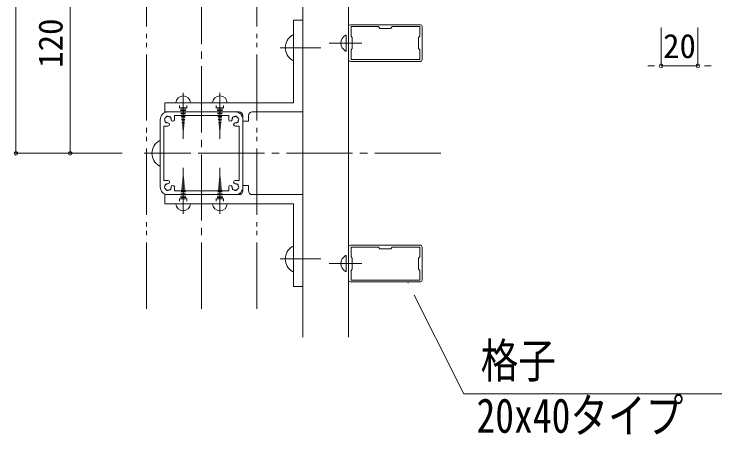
# Model space of a CAD drawing. Units: millimetres at full size. Extents: x -1601 to 1601, y -1131 to 1131.
# Drawn here: x 964.3 to 1349.3, y 245 to 474 of the extents above; entities that cross this region are included whole.
import ezdxf
from ezdxf.enums import TextEntityAlignment as Align

# ---------------------------------------------------------------- set-up
doc = ezdxf.new("R2010")
doc.units = ezdxf.units.MM
doc.header["$LTSCALE"] = 4
doc.header["$PDMODE"] = 32
doc.header["$PDSIZE"] = 2
doc.linetypes.add('CHAIN2', pattern=[12, 9, -1, 1, -1])
doc.linetypes.add('DOUBLE_CHAIN2', pattern=[12.8, 9, -1, 0.6, -0.6, 0.6, -1])
for name, color, linetype, lineweight in [('0-0_0', 7, 'Continuous', 18), ('0-2_1手摺寸法', 3, 'Continuous', 18), ('0-5_2躯体線', 4, 'Continuous', 9), ('0-7_3中心線', 2, 'CHAIN2', 18), ('0-8_41ｱﾙﾐ', 6, 'Continuous', 18), ('0-9_42ｱﾙﾐ部品', 6, 'Continuous', 18), ('0-A_4アルミ', 6, 'Continuous', 18)]:
    doc.layers.add(name, color=color, linetype=linetype, lineweight=lineweight)
doc.styles.add('ＭＳ ゴシック', font='')
doc.styles.get('ＭＳ ゴシック').set_extended_font_data('MS Gothic')

msp = doc.modelspace()

# ---------------------------------------------------------------- linework, layer by layer
at = {"layer": '0-0_0'}
msp.add_lwpolyline([(1178.332, 328.218), (1208.881, 267.277), (1349.255, 267.277)], dxfattribs=at)
at = {"layer": '0-2_1手摺寸法'}
for p, q in [((965.274, 398.218), (965.274, 598.218)), ((965.274, 594.618), (965.274, 401.818)), ((1121.235, 298.218), (1121.235, 543.218)), ((994.808, 398.218), (994.808, 518.218)), ((1146.235, 298.218), (1146.235, 518.218)), ((994.808, 514.618), (994.808, 401.818)), ((1316.235, 466.718), (1316.235, 445.868)), ((1336.235, 466.718), (1336.235, 445.868)), ((1312.635, 445.868), (1309.035, 445.868)), ((1316.235, 445.868), (1336.235, 445.868)), ((1336.235, 445.868), (1316.235, 445.868)), ((1339.835, 445.868), (1343.435, 445.868)), ((1022.963, 398.218), (965.274, 398.218)), ((1022.963, 398.218), (994.808, 398.218))]:
    msp.add_line(p, q, dxfattribs=at)
for p in [(1316.235, 445.868), (1336.235, 445.868), (965.274, 398.218), (994.808, 398.218)]:
    msp.add_point(p, dxfattribs=at)
at = {"layer": '0-5_2躯体線'}
for p, q in [((1115.735, 462.468), (1116.235, 462.468)), ((1116.235, 462.468), (1116.235, 448.968)), ((1144.615, 462.538), (1144.935, 462.538)), ((1144.935, 462.538), (1144.935, 453.898)), ((1135.682, 458.218), (1153.488, 458.218)), ((1131.175, 455.718), (1108.918, 455.718)), ((1144.615, 453.898), (1144.935, 453.898)), ((1115.735, 448.968), (1116.235, 448.968)), ((1054.235, 422.718), (1054.235, 424.218)), ((1056.235, 425.718), (1056.235, 406.174)), ((1058.235, 422.718), (1058.235, 424.218)), ((1074.235, 422.718), (1074.235, 424.218)), ((1076.235, 425.718), (1076.235, 406.174)), ((1078.235, 422.718), (1078.235, 424.218)), ((1054.617, 423.056), (1057.853, 423.056)), ((1054.707, 422.256), (1057.763, 422.256)), ((1054.796, 421.456), (1057.673, 421.456)), ((1054.886, 420.656), (1057.583, 420.656)), ((1054.976, 419.856), (1057.493, 419.856)), ((1074.617, 423.056), (1077.853, 423.056)), ((1074.707, 422.256), (1077.763, 422.256)), ((1074.796, 421.456), (1077.673, 421.456)), ((1074.886, 420.656), (1077.583, 420.656)), ((1074.976, 419.856), (1077.493, 419.856)), ((1055.066, 419.056), (1057.403, 419.056)), ((1055.156, 418.256), (1057.313, 418.256)), ((1055.246, 417.456), (1057.224, 417.456)), ((1055.336, 416.656), (1057.134, 416.656)), ((1055.426, 415.856), (1057.044, 415.856)), ((1075.066, 419.056), (1077.403, 419.056)), ((1075.156, 418.256), (1077.313, 418.256)), ((1075.246, 417.456), (1077.224, 417.456)), ((1075.336, 416.656), (1077.134, 416.656)), ((1075.426, 415.856), (1077.044, 415.856)), ((1055.516, 415.056), (1056.954, 415.056)), ((1055.606, 414.256), (1056.864, 414.256)), ((1055.695, 413.456), (1056.774, 413.456)), ((1055.785, 412.656), (1056.684, 412.656)), ((1075.516, 415.056), (1076.954, 415.056)), ((1075.606, 414.256), (1076.864, 414.256)), ((1075.695, 413.456), (1076.774, 413.456)), ((1075.785, 412.656), (1076.684, 412.656)), ((1055.875, 411.856), (1056.594, 411.856)), ((1055.965, 411.056), (1056.504, 411.056)), ((1056.055, 410.256), (1056.414, 410.256)), ((1056.145, 409.456), (1056.324, 409.456)), ((1075.875, 411.856), (1076.594, 411.856)), ((1075.965, 411.056), (1076.504, 411.056)), ((1076.055, 410.256), (1076.414, 410.256)), ((1076.145, 409.456), (1076.324, 409.456)), ((1043.235, 404.968), (1043.735, 404.968)), ((1043.735, 404.968), (1043.735, 391.468)), ((1058.675, 398.218), (1036.418, 398.218)), ((1043.235, 391.468), (1043.735, 391.468)), ((1056.235, 370.718), (1056.235, 390.263)), ((1076.235, 370.718), (1076.235, 390.263)), ((1055.965, 385.381), (1056.504, 385.381)), ((1056.055, 386.181), (1056.414, 386.181)), ((1056.145, 386.981), (1056.324, 386.981)), ((1075.965, 385.381), (1076.504, 385.381)), ((1076.055, 386.181), (1076.414, 386.181)), ((1076.145, 386.981), (1076.324, 386.981)), ((1055.516, 381.381), (1056.954, 381.381)), ((1055.606, 382.181), (1056.864, 382.181)), ((1055.695, 382.981), (1056.774, 382.981)), ((1055.785, 383.781), (1056.684, 383.781)), ((1055.875, 384.581), (1056.594, 384.581)), ((1075.516, 381.381), (1076.954, 381.381)), ((1075.606, 382.181), (1076.864, 382.181)), ((1075.695, 382.981), (1076.774, 382.981)), ((1075.785, 383.781), (1076.684, 383.781)), ((1075.875, 384.581), (1076.594, 384.581)), ((1055.066, 377.381), (1057.403, 377.381)), ((1055.156, 378.181), (1057.313, 378.181)), ((1055.246, 378.981), (1057.224, 378.981)), ((1055.336, 379.781), (1057.134, 379.781)), ((1055.426, 380.581), (1057.044, 380.581)), ((1075.066, 377.381), (1077.403, 377.381)), ((1075.156, 378.181), (1077.313, 378.181)), ((1075.246, 378.981), (1077.224, 378.981)), ((1075.336, 379.781), (1077.134, 379.781)), ((1075.426, 380.581), (1077.044, 380.581)), ((1054.235, 373.718), (1054.235, 372.218)), ((1054.707, 374.181), (1057.763, 374.181)), ((1054.796, 374.981), (1057.673, 374.981)), ((1054.886, 375.781), (1057.583, 375.781)), ((1054.976, 376.581), (1057.493, 376.581)), ((1058.235, 373.718), (1058.235, 372.218)), ((1074.235, 373.718), (1074.235, 372.218)), ((1074.707, 374.181), (1077.763, 374.181)), ((1074.796, 374.981), (1077.673, 374.981)), ((1074.886, 375.781), (1077.583, 375.781)), ((1074.976, 376.581), (1077.493, 376.581)), ((1078.235, 373.718), (1078.235, 372.218)), ((1054.617, 373.381), (1057.853, 373.381)), ((1074.617, 373.381), (1077.853, 373.381)), ((1115.735, 347.468), (1116.235, 347.468)), ((1116.235, 333.968), (1116.235, 347.468)), ((1131.175, 340.718), (1108.918, 340.718)), ((1144.615, 342.538), (1144.935, 342.538)), ((1144.935, 342.538), (1144.935, 333.898)), ((1135.682, 338.218), (1153.488, 338.218)), ((1115.735, 333.968), (1116.235, 333.968)), ((1144.615, 333.898), (1144.935, 333.898))]:
    msp.add_line(p, q, dxfattribs=at)
for centre, radius, start, end in [((1119.43, 455.718), 7.695, 118.699, 241.301), ((1146.98, 458.218), 4.925, 118.699, 241.301), ((1056.235, 425.45), 4.009, 3.839, 176.161), ((1076.235, 425.45), 4.009, 3.839, 176.161), ((1046.93, 398.218), 7.695, 118.699, 241.301), ((1056.235, 370.987), 4.009, 183.839, 356.161), ((1076.235, 370.987), 4.009, 183.839, 356.161), ((1119.43, 340.718), 7.695, 118.699, 241.301), ((1146.98, 338.218), 4.925, 118.699, 241.301)]:
    msp.add_arc(centre, radius, start, end, dxfattribs=at)
at = {"layer": '0-7_3中心線'}
for p, q in [((1066.235, 313.617), (1066.235, 707.73)), ((1196.403, 398.218), (1034.963, 398.218))]:
    msp.add_line(p, q, dxfattribs=at)
at = {"layer": '0-7_3中心線', "linetype": 'DOUBLE_CHAIN2'}
for p, q in [((1036.235, 313.617), (1036.235, 614.076)), ((1096.235, 313.617), (1096.235, 554.076))]:
    msp.add_line(p, q, dxfattribs=at)
at = {"layer": '0-8_41ｱﾙﾐ'}
for p, q in [((1146.235, 449.218), (1146.235, 467.218)), ((1185.235, 468.218), (1147.235, 468.218)), ((1162.535, 467.218), (1147.535, 467.218)), ((1147.535, 461.918), (1147.535, 467.218)), ((1162.535, 467.218), (1163.235, 466.218)), ((1169.235, 466.218), (1163.235, 466.218)), ((1169.235, 466.218), (1169.935, 467.218)), ((1184.935, 467.218), (1169.935, 467.218)), ((1184.935, 461.918), (1184.935, 467.218)), ((1186.235, 449.218), (1186.235, 467.218)), ((1147.535, 461.918), (1148.235, 461.218)), ((1148.235, 455.218), (1148.235, 461.218)), ((1184.935, 461.918), (1184.235, 461.218)), ((1184.235, 455.218), (1184.235, 461.218)), ((1148.235, 455.218), (1147.535, 454.518)), ((1147.535, 449.218), (1147.535, 454.518)), ((1184.235, 455.218), (1184.935, 454.518)), ((1184.935, 449.218), (1184.935, 454.518)), ((1147.235, 448.218), (1185.235, 448.218)), ((1147.535, 449.218), (1184.935, 449.218)), ((1046.235, 420.718), (1086.644, 420.718)), ((1046.235, 375.718), (1086.644, 375.718)), ((1146.235, 329.218), (1146.235, 347.218)), ((1185.235, 348.218), (1147.235, 348.218)), ((1162.535, 347.218), (1147.535, 347.218)), ((1147.535, 341.918), (1147.535, 347.218)), ((1162.535, 347.218), (1163.235, 346.218)), ((1169.235, 346.218), (1169.935, 347.218)), ((1184.935, 347.218), (1169.935, 347.218)), ((1184.935, 341.918), (1184.935, 347.218)), ((1186.235, 329.218), (1186.235, 347.218)), ((1169.235, 346.218), (1163.235, 346.218)), ((1147.535, 341.918), (1148.235, 341.218)), ((1148.235, 335.218), (1148.235, 341.218)), ((1184.935, 341.918), (1184.235, 341.218)), ((1184.235, 335.218), (1184.235, 341.218)), ((1148.235, 335.218), (1147.535, 334.518)), ((1184.235, 335.218), (1184.935, 334.518)), ((1147.535, 329.218), (1147.535, 334.518)), ((1184.935, 329.218), (1184.935, 334.518)), ((1147.235, 328.218), (1185.235, 328.218)), ((1147.535, 329.218), (1184.935, 329.218))]:
    msp.add_line(p, q, dxfattribs=at)
for points in [[(1093.825, 420.718), (1121.235, 420.718), (1121.235, 470.718)], [(1088.735, 418.628), (1088.735, 415.718), (1091.735, 415.718), (1091.735, 418.628)], [(1088.735, 377.809), (1088.735, 380.718), (1091.735, 380.718), (1091.735, 377.809)], [(1093.825, 375.718), (1121.235, 375.718), (1121.235, 325.718)]]:
    msp.add_lwpolyline(points, dxfattribs=at)
for centre, radius, start, end in [((1147.235, 467.218), 1, 90, 180), ((1185.235, 467.218), 1, 0, 90), ((1147.235, 449.218), 1, 180, 270), ((1185.235, 449.218), 1, 270, 0), ((1086.644, 418.628), 2.09, 0, 90), ((1093.825, 418.628), 2.09, 90, 180), ((1086.644, 377.809), 2.09, 270, 0), ((1093.825, 377.809), 2.09, 180, 270), ((1147.235, 347.218), 1, 90, 180), ((1185.235, 347.218), 1, 0, 90), ((1147.235, 329.218), 1, 180, 270), ((1185.235, 329.218), 1, 270, 0)]:
    msp.add_arc(centre, radius, start, end, dxfattribs=at)
at = {"layer": '0-9_42ｱﾙﾐ部品'}
for p, q in [((1047.935, 420.718), (1084.535, 420.718)), ((1047.935, 420.718), (1084.535, 420.718)), ((1043.735, 379.918), (1043.735, 416.518)), ((1043.735, 416.518), (1043.735, 379.918)), ((1051.435, 418.718), (1081.035, 418.718)), ((1051.435, 416.518), (1051.435, 418.718)), ((1051.435, 416.518), (1051.435, 418.718)), ((1051.435, 418.718), (1081.035, 418.718)), ((1081.035, 416.518), (1081.035, 418.718)), ((1081.035, 416.518), (1081.035, 418.718)), ((1088.735, 379.918), (1088.735, 416.518)), ((1088.735, 416.518), (1088.735, 379.918)), ((1045.735, 383.418), (1045.735, 413.018)), ((1045.735, 413.018), (1047.935, 413.018)), ((1045.735, 413.018), (1045.735, 383.418)), ((1045.735, 413.018), (1047.935, 413.018)), ((1086.735, 413.018), (1084.535, 413.018)), ((1045.735, 383.418), (1047.935, 383.418)), ((1045.735, 383.418), (1047.935, 383.418)), ((1086.735, 383.418), (1084.535, 383.418)), ((1051.435, 379.918), (1051.435, 377.718)), ((1051.435, 379.918), (1051.435, 377.718)), ((1051.435, 377.718), (1081.035, 377.718)), ((1051.435, 377.718), (1081.035, 377.718)), ((1081.035, 379.918), (1081.035, 377.718)), ((1081.035, 379.918), (1081.035, 377.718)), ((1047.935, 375.718), (1084.535, 375.718)), ((1047.935, 375.718), (1084.535, 375.718))]:
    msp.add_line(p, q, dxfattribs=at)
for points in [[(1086.735, 383.418), (1086.735, 413.018), (1084.535, 413.018)], [(1086.735, 413.018), (1086.735, 383.418), (1084.535, 383.418)]]:
    msp.add_lwpolyline(points, dxfattribs=at)
for centre, radius, start, end in [((1047.935, 416.518), 4.2, 90, 180), ((1047.935, 416.518), 4.2, 90, 180), ((1084.535, 416.518), 4.2, 0, 90), ((1084.535, 416.518), 4.2, 0, 90), ((1046.486, 416.907), 0.5, 165, 232.976), ((1046.486, 416.907), 0.5, 165, 232.976), ((1046.486, 416.907), 0.5, 97.024, 165), ((1046.486, 416.907), 0.5, 97.024, 165), ((1047.935, 416.518), 1.75, 180.359, 195), ((1047.935, 416.518), 1.75, 180.359, 195), ((1047.935, 416.518), 1.75, 195, 209.641), ((1047.935, 416.518), 1.75, 195, 209.641), ((1047.935, 416.518), 1.75, 135, 149.641), ((1047.935, 416.518), 1.75, 135, 149.641), ((1047.935, 416.518), 1.75, 120.359, 135), ((1047.935, 416.518), 1.75, 120.359, 135), ((1047.546, 417.967), 0.5, 105, 172.976), ((1047.546, 417.967), 0.5, 105, 172.976), ((1047.546, 417.967), 0.5, 37.024, 105), ((1047.546, 417.967), 0.5, 37.024, 105), ((1047.935, 416.518), 1.75, 75, 89.641), ((1047.935, 416.518), 1.75, 75, 89.641), ((1047.935, 416.518), 1.75, 60.359, 75), ((1047.935, 416.518), 1.75, 60.359, 75), ((1048.995, 417.579), 0.5, 45, 112.976), ((1048.995, 417.579), 0.5, 45, 112.976), ((1048.995, 417.579), 0.5, 337.024, 45), ((1048.995, 417.579), 0.5, 337.024, 45), ((1047.935, 416.518), 1.75, 15, 29.641), ((1047.935, 416.518), 1.75, 15, 29.641), ((1047.935, 416.518), 1.75, 0, 15), ((1047.935, 416.518), 1.75, 0, 15), ((1050.56, 416.518), 0.875, 180, 0), ((1050.56, 416.518), 0.875, 180, 0), ((1081.91, 416.518), 0.875, 180, 0), ((1081.91, 416.518), 0.875, 180, 0), ((1084.535, 416.518), 1.75, 165, 180), ((1084.535, 416.518), 1.75, 165, 180), ((1084.535, 416.518), 1.75, 150.359, 165), ((1084.535, 416.518), 1.75, 150.359, 165), ((1083.474, 417.579), 0.5, 135, 202.976), ((1083.474, 417.579), 0.5, 135, 202.976), ((1083.474, 417.579), 0.5, 67.024, 135), ((1083.474, 417.579), 0.5, 67.024, 135), ((1084.535, 416.518), 1.75, 105, 119.641), ((1084.535, 416.518), 1.75, 105, 119.641), ((1084.535, 416.518), 1.75, 90.359, 105), ((1084.535, 416.518), 1.75, 90.359, 105), ((1084.923, 417.967), 0.5, 75, 142.976), ((1084.923, 417.967), 0.5, 75, 142.976), ((1084.923, 417.967), 0.5, 7.024, 75), ((1084.923, 417.967), 0.5, 7.024, 75), ((1084.535, 416.518), 1.75, 45, 59.641), ((1084.535, 416.518), 1.75, 45, 59.641), ((1084.535, 416.518), 1.75, 30.359, 45), ((1084.535, 416.518), 1.75, 30.359, 45), ((1085.984, 416.907), 0.5, 15, 82.976), ((1085.984, 416.907), 0.5, 15, 82.976), ((1084.535, 416.518), 1.75, 330.359, 345), ((1084.535, 416.518), 1.75, 330.359, 345), ((1084.535, 416.518), 1.75, 345, 359.641), ((1084.535, 416.518), 1.75, 345, 359.641), ((1085.984, 416.907), 0.5, 307.024, 15), ((1085.984, 416.907), 0.5, 307.024, 15), ((1046.874, 415.458), 0.5, 157.024, 225), ((1046.874, 415.458), 0.5, 157.024, 225), ((1046.874, 415.458), 0.5, 225, 292.976), ((1046.874, 415.458), 0.5, 225, 292.976), ((1047.935, 416.518), 1.75, 240.359, 255), ((1047.935, 416.518), 1.75, 240.359, 255), ((1047.935, 416.518), 1.75, 255, 269.641), ((1047.935, 416.518), 1.75, 255, 269.641), ((1047.935, 413.894), 0.875, 270, 90), ((1047.935, 413.894), 0.875, 270, 90), ((1084.535, 413.894), 0.875, 90, 270), ((1084.535, 413.894), 0.875, 90, 270), ((1084.535, 416.518), 1.75, 270.359, 285), ((1084.535, 416.518), 1.75, 270.359, 285), ((1084.535, 416.518), 1.75, 285, 299.641), ((1084.535, 416.518), 1.75, 285, 299.641), ((1085.595, 415.458), 0.5, 247.024, 315), ((1085.595, 415.458), 0.5, 247.024, 315), ((1085.595, 415.458), 0.5, 315, 22.976), ((1085.595, 415.458), 0.5, 315, 22.976), ((1046.874, 380.979), 0.5, 135, 202.976), ((1046.874, 380.979), 0.5, 135, 202.976), ((1046.874, 380.979), 0.5, 67.024, 135), ((1046.874, 380.979), 0.5, 67.024, 135), ((1047.935, 379.918), 1.75, 105, 119.641), ((1047.935, 379.918), 1.75, 105, 119.641), ((1047.935, 379.918), 1.75, 90.359, 105), ((1047.935, 379.918), 1.75, 90.359, 105), ((1047.935, 382.544), 0.875, 270, 90), ((1047.935, 382.544), 0.875, 270, 90), ((1084.535, 382.544), 0.875, 90, 270), ((1084.535, 382.544), 0.875, 90, 270), ((1084.535, 379.918), 1.75, 75, 89.641), ((1084.535, 379.918), 1.75, 75, 89.641), ((1084.535, 379.918), 1.75, 60.359, 75), ((1084.535, 379.918), 1.75, 60.359, 75), ((1085.595, 380.979), 0.5, 45, 112.976), ((1085.595, 380.979), 0.5, 45, 112.976), ((1085.595, 380.979), 0.5, 337.024, 45), ((1085.595, 380.979), 0.5, 337.024, 45), ((1047.935, 379.918), 4.2, 180, 270), ((1047.935, 379.918), 4.2, 180, 270), ((1046.486, 379.53), 0.5, 127.024, 195), ((1046.486, 379.53), 0.5, 127.024, 195), ((1046.486, 379.53), 0.5, 195, 262.976), ((1046.486, 379.53), 0.5, 195, 262.976), ((1047.935, 379.918), 1.75, 165, 179.641), ((1047.935, 379.918), 1.75, 165, 179.641), ((1047.935, 379.918), 1.75, 150.359, 165), ((1047.935, 379.918), 1.75, 150.359, 165), ((1047.935, 379.918), 1.75, 210.359, 225), ((1047.935, 379.918), 1.75, 210.359, 225), ((1047.935, 379.918), 1.75, 225, 239.641), ((1047.935, 379.918), 1.75, 225, 239.641), ((1047.546, 378.47), 0.5, 187.024, 255), ((1047.546, 378.47), 0.5, 187.024, 255), ((1047.546, 378.47), 0.5, 255, 322.976), ((1047.546, 378.47), 0.5, 255, 322.976), ((1047.935, 379.918), 1.75, 270.359, 285), ((1047.935, 379.918), 1.75, 270.359, 285), ((1047.935, 379.918), 1.75, 285, 299.641), ((1047.935, 379.918), 1.75, 285, 299.641), ((1048.995, 378.858), 0.5, 247.024, 315), ((1048.995, 378.858), 0.5, 247.024, 315), ((1048.995, 378.858), 0.5, 315, 22.976), ((1048.995, 378.858), 0.5, 315, 22.976), ((1047.935, 379.918), 1.75, 330.359, 345), ((1047.935, 379.918), 1.75, 330.359, 345), ((1047.935, 379.918), 1.75, 345, 0), ((1047.935, 379.918), 1.75, 345, 0), ((1050.56, 379.918), 0.875, 0, 180), ((1050.56, 379.918), 0.875, 0, 180), ((1081.91, 379.918), 0.875, 0, 180), ((1081.91, 379.918), 0.875, 0, 180), ((1084.535, 379.918), 1.75, 180, 195), ((1084.535, 379.918), 1.75, 180, 195), ((1084.535, 379.918), 1.75, 195, 209.641), ((1084.535, 379.918), 1.75, 195, 209.641), ((1083.474, 378.858), 0.5, 157.024, 225), ((1083.474, 378.858), 0.5, 157.024, 225), ((1083.474, 378.858), 0.5, 225, 292.976), ((1083.474, 378.858), 0.5, 225, 292.976), ((1084.535, 379.918), 1.75, 240.359, 255), ((1084.535, 379.918), 1.75, 240.359, 255), ((1084.535, 379.918), 1.75, 255, 269.641), ((1084.535, 379.918), 1.75, 255, 269.641), ((1084.923, 378.47), 0.5, 217.024, 285), ((1084.923, 378.47), 0.5, 217.024, 285), ((1084.535, 379.918), 4.2, 270, 0), ((1084.535, 379.918), 4.2, 270, 0), ((1084.923, 378.47), 0.5, 285, 352.976), ((1084.923, 378.47), 0.5, 285, 352.976), ((1084.535, 379.918), 1.75, 300.359, 315), ((1084.535, 379.918), 1.75, 300.359, 315), ((1084.535, 379.918), 1.75, 315, 329.641), ((1084.535, 379.918), 1.75, 315, 329.641), ((1085.984, 379.53), 0.5, 277.024, 345), ((1085.984, 379.53), 0.5, 277.024, 345), ((1084.535, 379.918), 1.75, 15, 29.641), ((1084.535, 379.918), 1.75, 15, 29.641), ((1084.535, 379.918), 1.75, 0.359, 15), ((1084.535, 379.918), 1.75, 0.359, 15), ((1085.984, 379.53), 0.5, 345, 52.976), ((1085.984, 379.53), 0.5, 345, 52.976)]:
    msp.add_arc(centre, radius, start, end, dxfattribs=at)
at = {"layer": '0-A_4アルミ'}
for p, q in [((1116.235, 470.718), (1121.235, 470.718)), ((1116.235, 425.718), (1116.235, 470.718)), ((1056.235, 431.218), (1056.235, 416.218)), ((1076.235, 431.218), (1076.235, 416.218)), ((1046.235, 425.718), (1046.235, 420.718)), ((1046.235, 425.718), (1116.235, 425.718)), ((1056.235, 365.218), (1056.235, 380.218)), ((1076.235, 365.218), (1076.235, 380.218)), ((1046.235, 370.718), (1046.235, 375.718)), ((1046.235, 370.718), (1116.235, 370.718)), ((1116.235, 370.718), (1116.235, 325.718)), ((1116.235, 325.718), (1121.235, 325.718))]:
    msp.add_line(p, q, dxfattribs=at)

# ---------------------------------------------------------------- texts
at = {"layer": '0-0_0', "style": 'ＭＳ ゴシック', "width": 0.8}
for s, p in [('格子', (1218.052, 270.42)), ('20x40タイプ', (1215.782, 240.487))]:
    msp.add_text(s, height=18.77, dxfattribs=at).set_placement(p, align=Align.BOTTOM_LEFT)
at = {"layer": '0-2_1手摺寸法', "style": 'ＭＳ ゴシック'}
msp.add_text('120', height=13.14, rotation=90, dxfattribs=at).set_placement((994.56, 444.778), align=Align.BOTTOM_LEFT)
msp.add_text('20', height=13.14, dxfattribs=at).set_placement((1317.275, 446.116), align=Align.BOTTOM_LEFT)

# ---------------------------------------------------------------- next in the draw order: wipeouts: each hides what was drawn before it
msp.add_wipeout([(1183.105, 321.798), (1180.621, 320.553), (1178.332, 328.218), (1178.332, 328.218)])

doc.saveas('drawing.dxf')
